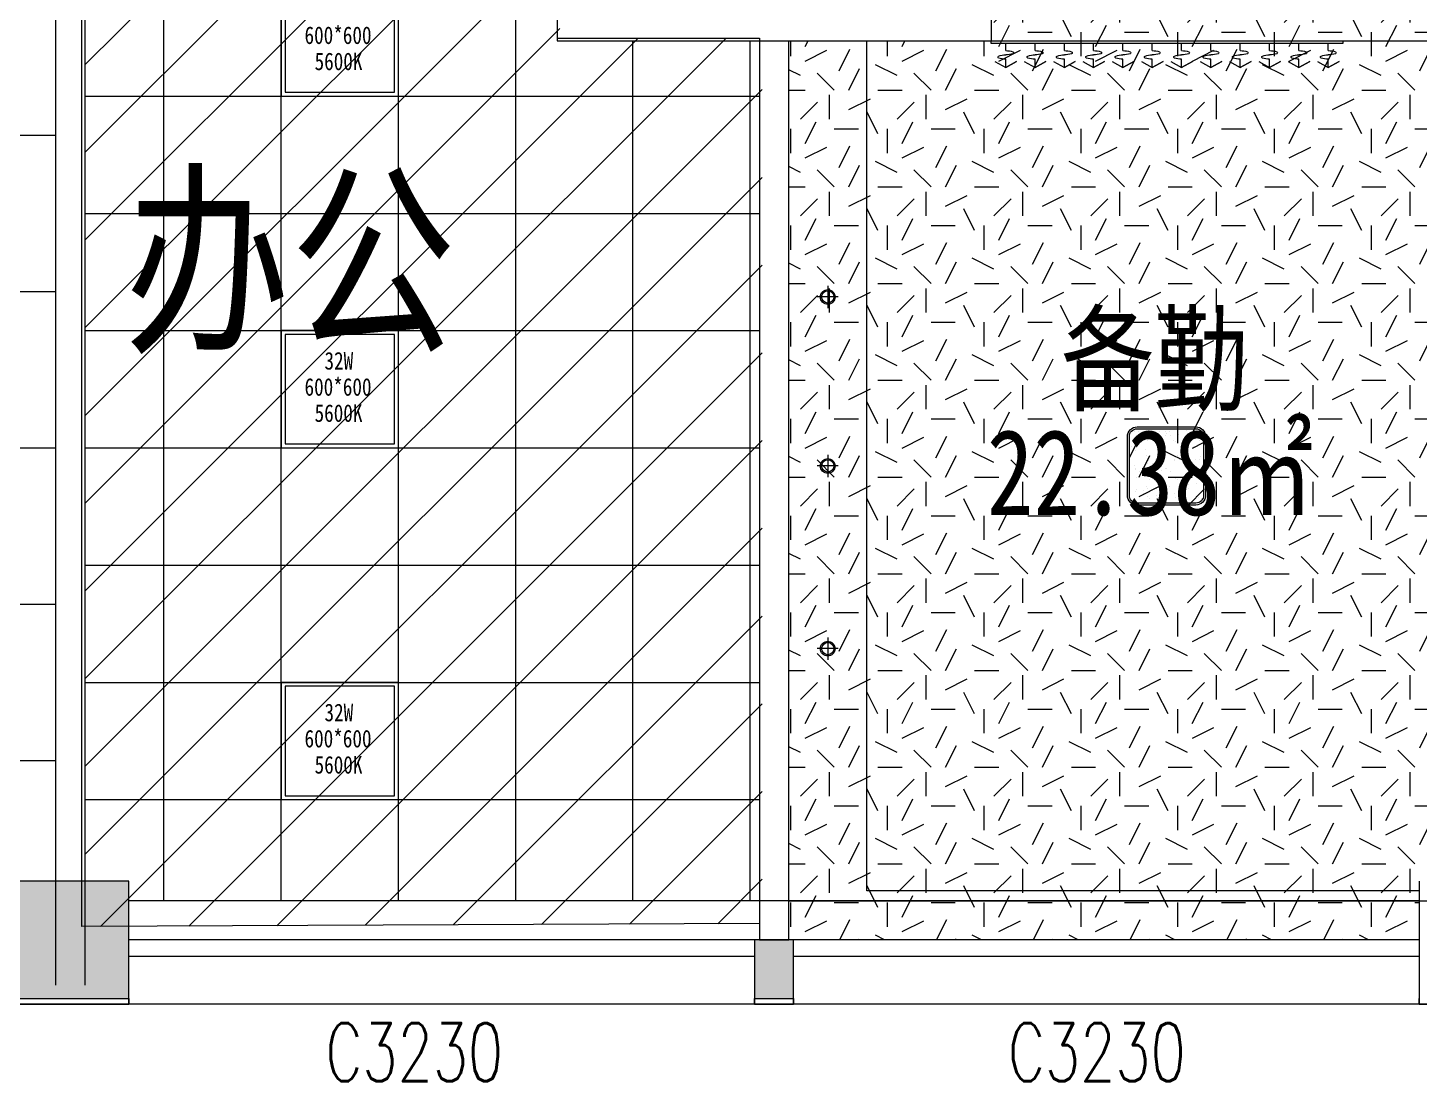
# Model space of a CAD drawing. Header units: millimetres. Extents: x 164760 to 3716174, y -1766400 to 11969.
# Drawn here: x 3548460 to 3555577, y -1647038 to -1641647 of the extents above; entities that cross this region are included whole.
import ezdxf

# ---------------------------------------------------------------- set-up
doc = ezdxf.new("R2010")
doc.units = ezdxf.units.MM
doc.header["$LTSCALE"] = 1000
doc.linetypes.add('DOTE', pattern=[2.42, 2, -0.2, 0.02, -0.2])
doc.layers.get('0').update_dxf_attribs({"color": 253, "linetype": 'CONTINUOUS'})
for name, color, linetype, lineweight in [('COLUMN', 253, 'CONTINUOUS', 0), ('FC-FLOOR【地材分格】', 253, 'CONTINUOUS', 0), ('FF-Win【窗】', 253, 'CONTINUOUS', 0), ('PUB_HATCH', 253, 'CONTINUOUS', 0), ('RC-FCU【空调设备】', 253, 'CONTINUOUS', 0), ('RC-LIGHT【天花灯具】', 253, 'CONTINUOUS', 0), ('RC-Modelling【天花造型】', 253, 'CONTINUOUS', 0), ('RC-STR【天花细线】', 253, 'CONTINUOUS', 0), ('RC-Text【天花文字】', 253, 'CONTINUOUS', 0), ('WALL', 253, 'CONTINUOUS', 0), ('Wall【墙体】', 253, 'CONTINUOUS', 0), ('Wall【新建墙】', 253, 'CONTINUOUS', 0)]:
    doc.layers.add(name, color=color, linetype=linetype, lineweight=lineweight)
for name, color, linetype in [('FC-Text Annotation', 253, 'CONTINUOUS'), ('HATCH【填充】', 253, 'CONTINUOUS'), ('PUB_TEXT', 253, 'CONTINUOUS'), ('SURFACE', 253, 'CONTINUOUS'), ('WINDOW_TEXT', 253, 'CONTINUOUS')]:
    doc.layers.add(name, color=color, linetype=linetype)
doc.styles.add('_TCH_WINDOW', font='SIMPLEX', dxfattribs={"bigfont": 'GBCBIG'})
doc.styles.add('宋体', font='', dxfattribs={"width": 0.7})
doc.styles.add('文字', font='')
doc.styles.get('宋体').set_extended_font_data('SimSun')
doc.styles.get('文字').set_extended_font_data('SimSun')

# ---------------------------------------------------------------- blocks, each defined once
blk = doc.blocks.new('$WINLIB2D$00000004')
for p, q in [((-0.5, 0.5), (0.5, 0.5)), ((-0.5, 0.5), (-0.5, -0.5)), ((0.5, -0.5), (0.5, 0.5)), ((-0.5, 0.2406), (0.5, 0.2406)), ((-0.5, -0.5), (0.5, -0.5))]:
    blk.add_line(p, q)
blk = doc.blocks.new('海龙_0918165925')
at = {"layer": 'PUB_HATCH'}
for points in [[(17700, -16500), (18300, -16500), (18300, -15900), (17700, -15900)], [(21700, -16200), (21500, -16200), (21500, -16500), (21700, -16500)]]:
    blk.add_hatch(color=256, dxfattribs=at).paths.add_polyline_path(points)
at = {"layer": 'COLUMN'}
for p, q in [((18300, -15900), (17700, -15900)), ((18300, -16200), (18300, -15900)), ((24900, -15900), (24900, -16200)), ((17700, -16500), (18300, -16500))]:
    blk.add_line(p, q, dxfattribs=at)
blk = doc.blocks.new('圆形筒灯')
at = {"color": 251, "linetype": 'DOTE', "ltscale": 43.504693}
blk.add_line((0, 91), (0, -91), dxfattribs=at)
at = {"color": 251, "linetype": 'DOTE', "ltscale": 41.297046}
blk.add_line((86, 0), (-86, 0), dxfattribs=at)
blk.add_ellipse((0, 0), major_axis=(-42.4, 42.4), ratio=1, start_param=2.355868237233172, end_param=8.639053544412757)
at = {"color": 251}
blk.add_ellipse((0, 0), major_axis=(35.4, 35.4), ratio=1, start_param=5.49871431692557, end_param=11.78189962410516, dxfattribs=at)
blk = doc.blocks.new('ZL_0603123899')
at = {"layer": 'HATCH【填充】'}
h = blk.add_hatch(dxfattribs=at)
h.set_pattern_fill('AR-SAND', color=251, scale=2)
h.set_pattern_definition([(37.5, (-190, -390), (-3.2, 97.883), [0, -77.216, 0, -86.36, 0, -82.55]), (7.5, (-190, -390), (89.905, 143.365), [0, -41.656, 0, -69.596, 0, -26.67]), (327.5, (-252.48, -390), (158.198, 0.287), [0, -25.4, 0, -91.44, 0, -119.38]), (317.5, (-252.48, -390), (152.71, 44.586), [0, -12.7, 0, -59.944, 0, -68.58])])
h.paths.add_polyline_path([(190, -50, 0.414214), (150, -10), (-150, -10, 0.414214), (-190, -50), (-190, -350, 0.414214), (-150, -390), (150, -390, 0.414214), (190, -350)])
at = {"layer": 'RC-LIGHT【天花灯具】'}
blk.add_lwpolyline([(-150, 0), (150, 0, -0.414214), (200, -50), (200, -350, -0.414214), (150, -400), (-150, -400, -0.414214), (-200, -350), (-200, -50, -0.414214)], format="xyb", close=True, dxfattribs=at)
at = {"layer": 'RC-LIGHT【天花灯具】', "color": 8}
blk.add_lwpolyline([(-150, -10), (150, -10, -0.414214), (190, -50), (190, -350, -0.414214), (150, -390), (-150, -390, -0.414214), (-190, -350), (-190, -50, -0.414214)], format="xyb", close=True, dxfattribs=at)
blk = doc.blocks.new('*U414')
for p, q in [((0, -12), (0, 0)), ((0, 0), (1800, 0)), ((1800, 0), (1800, -12)), ((1800, -12), (0, -12)), ((75, -49.3), (75, -12)), ((225, -49.3), (225, -12)), ((375, -49.3), (375, -12)), ((525, -49.3), (525, -12)), ((675, -49.3), (675, -12)), ((825, -49.3), (825, -12)), ((975, -49.3), (975, -12)), ((1125, -49.3), (1125, -12)), ((1275, -49.3), (1275, -12)), ((1425, -49.3), (1425, -12)), ((1575, -49.3), (1575, -12)), ((1725, -49.3), (1725, -12)), ((1725, -49.3), (1725, -12)), ((19.6, -104.5), (75, -136.2)), ((75, -136.2), (75, -93.2)), ((130.4, -104.5), (75, -136.2)), ((75, -136.2), (130.4, -104.5)), ((169.6, -104.5), (225, -136.2)), ((225, -136.2), (225, -93.2)), ((280.4, -104.5), (225, -136.2)), ((225, -136.2), (280.4, -104.5)), ((319.6, -104.5), (375, -136.2)), ((375, -136.2), (375, -93.2)), ((430.4, -104.5), (375, -136.2)), ((375, -136.2), (430.4, -104.5)), ((469.6, -104.5), (525, -136.2)), ((525, -136.2), (525, -93.2)), ((580.4, -104.5), (525, -136.2)), ((525, -136.2), (580.4, -104.5)), ((619.6, -104.5), (675, -136.2)), ((675, -136.2), (675, -93.2)), ((730.4, -104.5), (675, -136.2)), ((675, -136.2), (730.4, -104.5)), ((769.6, -104.5), (825, -136.2)), ((825, -136.2), (825, -93.2)), ((880.4, -104.5), (825, -136.2)), ((825, -136.2), (880.4, -104.5)), ((919.6, -104.5), (975, -136.2)), ((975, -136.2), (975, -93.2)), ((1030.4, -104.5), (975, -136.2)), ((975, -136.2), (1030.4, -104.5)), ((1069.6, -104.5), (1125, -136.2)), ((1125, -136.2), (1125, -93.2)), ((1180.4, -104.5), (1125, -136.2)), ((1125, -136.2), (1180.4, -104.5)), ((1219.6, -104.5), (1275, -136.2)), ((1275, -136.2), (1275, -93.2)), ((1330.4, -104.5), (1275, -136.2)), ((1275, -136.2), (1330.4, -104.5)), ((1369.6, -104.5), (1425, -136.2)), ((1425, -136.2), (1425, -93.2)), ((1480.4, -104.5), (1425, -136.2)), ((1425, -136.2), (1480.4, -104.5)), ((1519.6, -104.5), (1575, -136.2)), ((1575, -136.2), (1575, -93.2)), ((1630.4, -104.5), (1575, -136.2)), ((1575, -136.2), (1630.4, -104.5)), ((1669.6, -104.5), (1725, -136.2)), ((1669.6, -104.5), (1725, -136.2)), ((1725, -136.2), (1725, -93.2)), ((1725, -136.2), (1725, -93.2)), ((1780.4, -104.5), (1725, -136.2)), ((1725, -136.2), (1780.4, -104.5)), ((1780.4, -104.5), (1725, -136.2)), ((1725, -136.2), (1780.4, -104.5))]:
    blk.add_line(p, q)
at = {"extrusion": (0, 0, -1)}
for centre, major_axis, start_param, end_param in [((72.5, -170.8), (-70.4, -70.4), 2.004284, 2.381239), ((77.5, -148.9), (-70.4, -70.4), 2.33115, 2.708105), ((77.5, 28.3), (70.4, -70.4), 0.433488, 0.810442), ((110, -60.3), (3.69, -3.69), 4.278901, 6.716673), ((222.5, -170.8), (-70.4, -70.4), 2.004284, 2.381239), ((227.5, -148.9), (-70.4, -70.4), 2.33115, 2.708105), ((227.5, 28.3), (70.4, -70.4), 0.433488, 0.810442), ((260, -60.3), (3.69, -3.69), 4.278901, 6.716673), ((372.5, -170.8), (-70.4, -70.4), 2.004284, 2.381239), ((377.5, -148.9), (-70.4, -70.4), 2.33115, 2.708105), ((377.5, 28.3), (70.4, -70.4), 0.433488, 0.810442), ((410, -60.3), (3.69, -3.69), 4.278901, 6.716673), ((522.5, -170.8), (-70.4, -70.4), 2.004284, 2.381239), ((527.5, -148.9), (-70.4, -70.4), 2.33115, 2.708105), ((527.5, 28.3), (70.4, -70.4), 0.433488, 0.810442), ((560, -60.3), (3.69, -3.69), 4.278901, 6.716673), ((672.5, -170.8), (-70.4, -70.4), 2.004284, 2.381239), ((677.5, -148.9), (-70.4, -70.4), 2.33115, 2.708105), ((677.5, 28.3), (70.4, -70.4), 0.433488, 0.810442), ((710, -60.3), (3.69, -3.69), 4.278901, 6.716673), ((822.5, -170.8), (-70.4, -70.4), 2.004284, 2.381239), ((827.5, -148.9), (-70.4, -70.4), 2.33115, 2.708105), ((827.5, 28.3), (70.4, -70.4), 0.433488, 0.810442), ((860, -60.3), (3.69, -3.69), 4.278901, 6.716673), ((972.5, -170.8), (-70.4, -70.4), 2.004284, 2.381239), ((977.5, -148.9), (-70.4, -70.4), 2.33115, 2.708105), ((977.5, 28.3), (70.4, -70.4), 0.433488, 0.810442), ((1010, -60.3), (3.69, -3.69), 4.278901, 6.716673), ((1122.5, -170.8), (-70.4, -70.4), 2.004284, 2.381239), ((1127.5, -148.9), (-70.4, -70.4), 2.33115, 2.708105), ((1127.5, 28.3), (70.4, -70.4), 0.433488, 0.810442), ((1160, -60.3), (3.69, -3.69), 4.278901, 6.716673), ((1272.5, -170.8), (-70.4, -70.4), 2.004284, 2.381239), ((1277.5, -148.9), (-70.4, -70.4), 2.33115, 2.708105), ((1277.5, 28.3), (70.4, -70.4), 0.433488, 0.810442), ((1310, -60.3), (3.69, -3.69), 4.278901, 6.716673), ((1422.5, -170.8), (-70.4, -70.4), 2.004284, 2.381239), ((1427.5, -148.9), (-70.4, -70.4), 2.33115, 2.708105), ((1427.5, 28.3), (70.4, -70.4), 0.433488, 0.810442), ((1460, -60.3), (3.69, -3.69), 4.278901, 6.716673), ((1572.5, -170.8), (-70.4, -70.4), 2.004284, 2.381239), ((1577.5, -148.9), (-70.4, -70.4), 2.33115, 2.708105), ((1577.5, 28.3), (70.4, -70.4), 0.433488, 0.810442), ((1610, -60.3), (3.69, -3.69), 4.278901, 6.716673), ((1722.5, -170.8), (-70.4, -70.4), 2.004284, 2.381239), ((1722.5, -170.8), (-70.4, -70.4), 2.004284, 2.381239), ((1727.5, -148.9), (-70.4, -70.4), 2.33115, 2.708105), ((1727.5, -148.9), (-70.4, -70.4), 2.33115, 2.708105), ((1727.5, 28.3), (70.4, -70.4), 0.433488, 0.810442), ((1727.5, 28.3), (70.4, -70.4), 0.433488, 0.810442), ((1760, -60.3), (3.69, -3.69), 4.278901, 6.716673), ((1760, -60.3), (3.69, -3.69), 4.278901, 6.716673), ((40, -82.2), (3.69, -3.69), 1.137309, 3.57508), ((72.5, 6.4), (70.4, -70.4), 0.760354, 1.137309), ((190, -82.2), (3.69, -3.69), 1.137309, 3.57508), ((222.5, 6.4), (70.4, -70.4), 0.760354, 1.137309), ((340, -82.2), (3.69, -3.69), 1.137309, 3.57508), ((372.5, 6.4), (70.4, -70.4), 0.760354, 1.137309), ((490, -82.2), (3.69, -3.69), 1.137309, 3.57508), ((522.5, 6.4), (70.4, -70.4), 0.760354, 1.137309), ((640, -82.2), (3.69, -3.69), 1.137309, 3.57508), ((672.5, 6.4), (70.4, -70.4), 0.760354, 1.137309), ((790, -82.2), (3.69, -3.69), 1.137309, 3.57508), ((822.5, 6.4), (70.4, -70.4), 0.760354, 1.137309), ((940, -82.2), (3.69, -3.69), 1.137309, 3.57508), ((972.5, 6.4), (70.4, -70.4), 0.760354, 1.137309), ((1090, -82.2), (3.69, -3.69), 1.137309, 3.57508), ((1122.5, 6.4), (70.4, -70.4), 0.760354, 1.137309), ((1240, -82.2), (3.69, -3.69), 1.137309, 3.57508), ((1272.5, 6.4), (70.4, -70.4), 0.760354, 1.137309), ((1390, -82.2), (3.69, -3.69), 1.137309, 3.57508), ((1422.5, 6.4), (70.4, -70.4), 0.760354, 1.137309), ((1540, -82.2), (3.69, -3.69), 1.137309, 3.57508), ((1572.5, 6.4), (70.4, -70.4), 0.760354, 1.137309), ((1690, -82.2), (3.69, -3.69), 1.137309, 3.57508), ((1690, -82.2), (3.69, -3.69), 1.137309, 3.57508), ((1722.5, 6.4), (70.4, -70.4), 0.760354, 1.137309), ((1722.5, 6.4), (70.4, -70.4), 0.760354, 1.137309)]:
    blk.add_ellipse(centre, major_axis=major_axis, ratio=1, start_param=start_param, end_param=end_param, dxfattribs=at)
blk = doc.blocks.new('ZL_12085679')
at = {"layer": 'RC-LIGHT【天花灯具】'}
blk.add_lwpolyline([(300, 0), (-300, 0), (-300, -600), (300, -600)], close=True, dxfattribs=at)
at = {"layer": 'RC-LIGHT【天花灯具】', "color": 8}
blk.add_lwpolyline([(280, -20), (-280, -20), (-280, -580), (280, -580)], close=True, dxfattribs=at)
at = {"layer": 'RC-LIGHT【天花灯具】', "style": '文字', "width": 0.8}
for s, p in [('32W', (-78, -199)), ('600*600', (-180.2, -332.9)), ('5600K', (-128.7, -466.8))]:
    blk.add_text(s, height=90, dxfattribs=at).set_placement(p)

msp = doc.modelspace()

# ---------------------------------------------------------------- hatches: boundary and pattern name
at = {"layer": 'FC-FLOOR【地材分格】'}
h = msp.add_hatch(dxfattribs=at)
h.set_pattern_fill('_USER', color=256, scale=800, double=1, pattern_type=0)
h.set_pattern_definition([(0, (3778355.65, -1406196.8), (0, 800), []), (90, (3778355.65, -1406196.8), (-800, 5e-14), [])])
h.paths.add_polyline_path([(3548601.9, -1640286.4), (3548601.9, -1639114.2), (3548376.9, -1639114.2), (3545826.9, -1639114.2), (3544326.9, -1639114.2), (3541776.9, -1639114.2), (3541551.9, -1639114.2), (3541551.9, -1646014.2), (3541776.9, -1646014.2), (3541776.9, -1646314.2), (3544976.9, -1646314.2), (3545176.9, -1646314.2), (3548376.9, -1646314.2), (3548376.9, -1646014.2), (3548601.9, -1646014.2)])
h = msp.add_hatch(dxfattribs=at)
h.set_pattern_fill('DD地毯1SC500', color=256, scale=494.9747, double=1, pattern_type=2)
h.set_pattern_definition([(0, (3040508.77, -1658795.46), (494.9747, 494.9747), [123.74367, -371.23102]), (0, (3040781, -1658498.5), (494.9747, 494.9747), [123.74367, -371.23102]), (90, (3040558.27, -1658622.2), (-494.9747, 494.9747), [123.74367, -371.23102]), (90, (3040756.26, -1658449), (-494.9747, 494.9747), [123.74367, -371.23102]), (45, (3040607.77, -1658448.98), (0, 494.9747), [123.74367, -576.25626]), (135, (3040781, -1658795.46), (-494.9747, 5e-14), [123.74367, -576.25626]), (26.56505, (3040632.52, -1658646.97), (494.9747, -2e-06), [123.74367, -983.0534]), (26.56505, (3040855.26, -1658399.48), (494.9747, -2e-06), [123.74367, -983.0534]), (63.43495, (3040855.26, -1658795.46), (-2e-06, 494.9747), [123.74367, -983.0534]), (63.43495, (3040632.52, -1658572.72), (-2e-06, 494.9747), [123.74367, -983.0534]), (63.43495, (3040805.76, -1658696.47), (-2e-06, 494.9747), [123.74367, -983.0534]), (116.56505, (3040508.77, -1658523.23), (2e-06, 494.9747), [123.74367, -983.0534]), (153.43495, (3040607.77, -1658721.22), (-494.9747, -2e-06), [123.74367, -983.0534])])
h.paths.add_polyline_path([(3555816.9, -1639114.2), (3555576.9, -1639114.2), (3555474.6, -1639114.2), (3554572, -1639114.2), (3553386.9, -1639114.2), (3553386.9, -1639803.3), (3553386.9, -1639803.3), (3553386.9, -1640603.3), (3553386.9, -1641714.4), (3552351.9, -1641714.4), (3552351.9, -1646314.2), (3552376.9, -1646314.2), (3555576.9, -1646314.2), (3555576.9, -1646014.2), (3555816.9, -1646014.2)])
at = {"layer": 'WALL', "ltscale": 10}
h = msp.add_hatch(dxfattribs=at)
h.set_pattern_fill('ANSI31', color=256, scale=100)
h.paths.add_polyline_path([(3552216.9, -1641699.4), (3551181.9, -1641699.4), (3551182, -1638964.2), (3548751.9, -1638964.2), (3548751.9, -1646246.4), (3552216.9, -1646231.4)])

# ---------------------------------------------------------------- linework, layer by layer
at = {"layer": 'RC-Modelling【天花造型】'}
for p, q in [((3552751.9, -1646064.2), (3552751.9, -1641714.4)), ((3553386.9, -1641714.4), (3555816.9, -1641714.4)), ((3555576.9, -1646064.2), (3552751.9, -1646064.2)), ((3555576.9, -1646114.2), (3548976.9, -1646114.2)), ((3552351.9, -1646114.2), (3577176.9, -1646114.2))]:
    msp.add_line(p, q, dxfattribs=at)
at = {"layer": 'RC-STR【天花细线】'}
for p, q in [((3549155.6, -1646114.2), (3549155.6, -1639114.2)), ((3549755.6, -1646114.2), (3549755.6, -1639114.2)), ((3550355.6, -1646114.2), (3550355.6, -1639114.2)), ((3550955.6, -1646114.2), (3550955.6, -1639114.2)), ((3551555.6, -1646114.2), (3551555.6, -1641714.4)), ((3552155.6, -1646114.2), (3552155.6, -1641714.4)), ((3548751.9, -1641996.8), (3552201.9, -1641996.8)), ((3548751.9, -1642596.8), (3552201.9, -1642596.8)), ((3548751.9, -1643196.8), (3552201.9, -1643196.8)), ((3548751.9, -1643796.8), (3552201.9, -1643796.8)), ((3548751.9, -1644396.8), (3552201.9, -1644396.8)), ((3548751.9, -1644996.8), (3552201.9, -1644996.8)), ((3548751.9, -1645596.8), (3552201.9, -1645596.8))]:
    msp.add_line(p, q, dxfattribs=at)
at = {"layer": 'RC-Text【天花文字】'}
msp.add_lwpolyline([(3548736.9, -1638964.2), (3551167, -1638964.2), (3551166.9, -1641699.4), (3552201.9, -1641699.4), (3552201.9, -1646231.4), (3548736.9, -1646246.4), (3548736.9, -1638964.2)], dxfattribs=at)
at = {"layer": 'SURFACE'}
for p, q in [((3548676.9, -1646644.2), (3548376.9, -1646644.2)), ((3548976.9, -1646644.2), (3548676.9, -1646644.2)), ((3548976.9, -1646644.2), (3548976.9, -1646614.2)), ((3552176.9, -1646644.2), (3552176.9, -1646614.2)), ((3552376.9, -1646644.2), (3552176.9, -1646644.2)), ((3552376.9, -1646644.2), (3552376.9, -1646614.2)), ((3555576.9, -1646644.2), (3555576.9, -1646614.2)), ((3555876.9, -1646644.2), (3555576.9, -1646644.2))]:
    msp.add_line(p, q, dxfattribs=at)
at = {"layer": 'Wall【墙体】', "color": 9}
for p, q in [((3548601.9, -1639046.4), (3548601.9, -1645946.4)), ((3548751.9, -1639046.4), (3548751.9, -1645946.4)), ((3548601.9, -1640286.4), (3548601.9, -1646546.4)), ((3548751.9, -1640286.4), (3548751.9, -1646546.4)), ((3552201.9, -1641699.4), (3552201.9, -1646314.2)), ((3552351.9, -1646314.2), (3552351.9, -1641714.4)), ((3552376.9, -1646314.2), (3552176.9, -1646314.2)), ((3552176.9, -1646314.2), (3552176.9, -1646614.2)), ((3552201.9, -1646314.2), (3552351.9, -1646314.2)), ((3552376.9, -1646614.2), (3552376.9, -1646314.2)), ((3552176.9, -1646614.2), (3552376.9, -1646614.2))]:
    msp.add_line(p, q, dxfattribs=at)
at = {"layer": 'Wall【新建墙】', "color": 9}
for p, q in [((3551166.9, -1640603.3), (3551166.9, -1641714.4)), ((3553386.9, -1640603.3), (3553386.9, -1641714.4)), ((3551166.9, -1641714.4), (3553386.9, -1641714.4))]:
    msp.add_line(p, q, dxfattribs=at)

# ---------------------------------------------------------------- block references
at = {"layer": 'COLUMN'}
msp.add_blockref('海龙_0918165925', (3530676.9, -1630114.2), dxfattribs=at)
at = {"layer": 'FF-Win【窗】'}
ref = msp.add_blockref('$WINLIB2D$00000004', (3550576.9, -1646479.2), dxfattribs=dict(at, xscale=3200, yscale=-330, zscale=3200, rotation=180))
ref.add_attrib('A', 'C3230', (3549982.4, -1647037.9), dxfattribs={"layer": 'WINDOW_TEXT', "height": 297.5, "style": '_TCH_WINDOW', "width": 0.705882})
ref = msp.add_blockref('$WINLIB2D$00000004', (3553976.9, -1646479.2), dxfattribs=dict(at, xscale=3200, yscale=-330, zscale=3200, rotation=180))
ref.add_attrib('A', 'C3230', (3553474, -1647037.9), dxfattribs={"layer": 'WINDOW_TEXT', "height": 297.5, "style": '_TCH_WINDOW', "width": 0.705882})
at = {"layer": 'RC-FCU【空调设备】', "ltscale": 10}
msp.add_blockref('*U414', (3553386.9, -1641714.4), dxfattribs=at)
at = {"layer": 'RC-LIGHT【天花灯具】'}
for name, p in [('ZL_12085679', (3550055.6, -1641396.8)), ('ZL_12085679', (3550055.6, -1643196.8)), ('ZL_0603123899', (3554284.4, -1643689.3)), ('ZL_12085679', (3550055.6, -1644996.8))]:
    msp.add_blockref(name, p, dxfattribs=at)
at = {"layer": 'RC-LIGHT【天花灯具】', "xscale": 0.625, "yscale": 0.625, "zscale": 0.625}
for p in [(3552551.9, -1643024.3), (3552551.9, -1643889.3), (3552551.9, -1644824.3)]:
    msp.add_blockref('圆形筒灯', p, dxfattribs=at)

# ---------------------------------------------------------------- texts
at = {"layer": 'FC-Text Annotation', "style": '文字', "width": 0.8}
for s, p in [('备勤', (3553744.2, -1643562.6)), ('22.38㎡', (3553365.4, -1644140.8))]:
    msp.add_text(s, height=438.58, dxfattribs=at).set_placement(p)
at = {"layer": 'PUB_TEXT', "style": '宋体', "width": 0.8}
msp.add_text('办公', height=777.08, dxfattribs=at).set_placement((3548953.7, -1643228.2))

doc.saveas('drawing.dxf')
